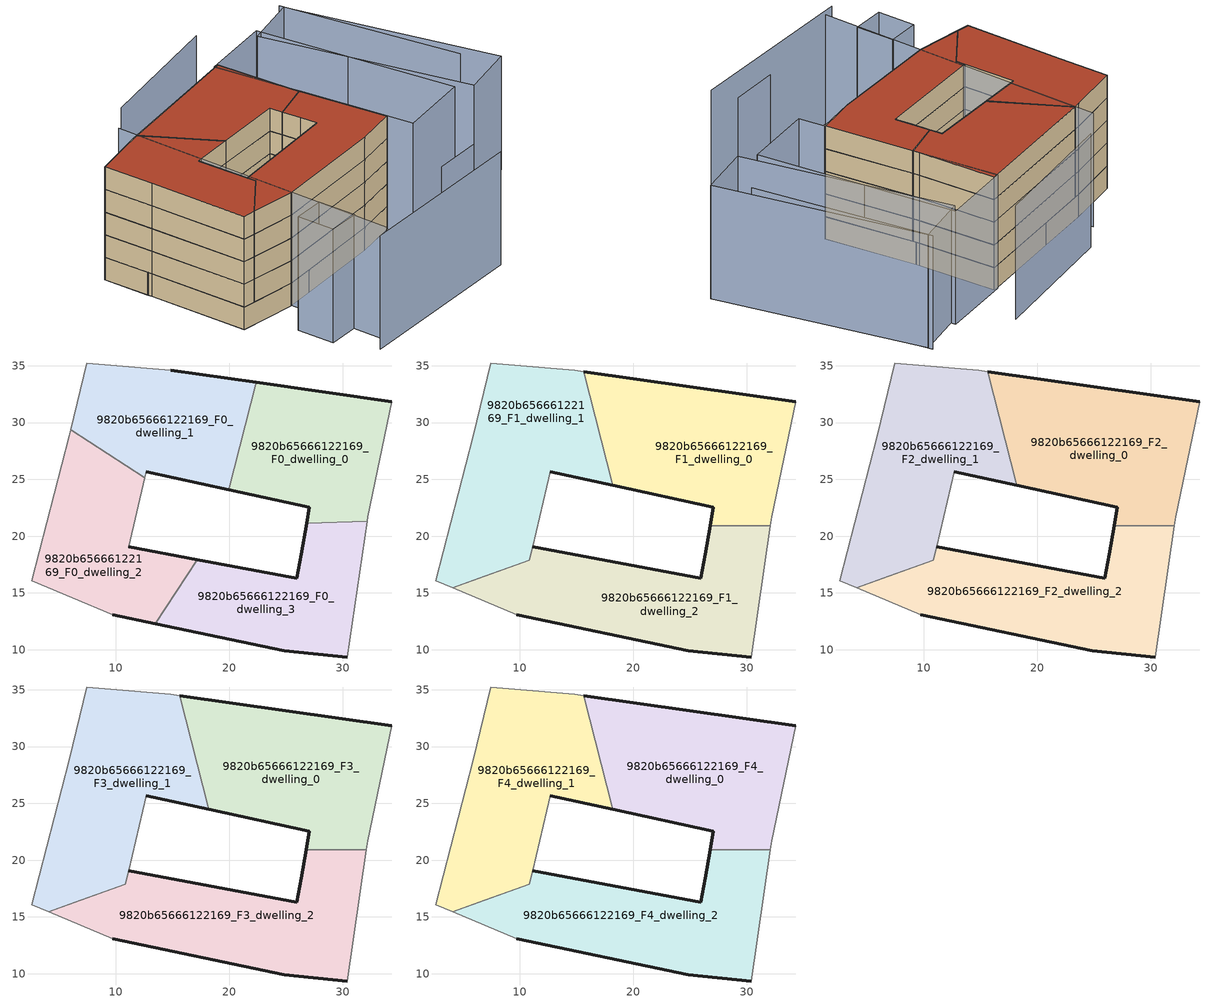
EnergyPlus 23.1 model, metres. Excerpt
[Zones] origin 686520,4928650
9820b65666122169_F0_dwelling_0
 floor ground (EU_floor_Construction): 32.12,21.31 32.18,21.72 34.3,31.85 22.37,33.53 19.94,24.1 27.05,22.54 26.8,21.14 z0
 wall outside (EU_wall_Construction): 26.8,21.14 27.05,22.54 19.94,24.1 / 22.37,33.53 34.3,31.85 z0:3
 wall adiabatic (EU_wall_Construction): 34.3,31.85 32.18,21.72 32.12,21.31 z0:3
 wall to 9820b65666122169_F0_dwelling_1 (EU_wall_Construction): 19.94,24.1 22.37,33.53 z0:3
 wall to 9820b65666122169_F0_dwelling_3 (EU_wall_Construction): 32.12,21.31 26.8,21.14 z0:3
9820b65666122169_F0_dwelling_1
 floor ground (EU_floor_Construction): 19.94,24.1 22.37,33.53 14.83,34.6 7.47,35.24 6.03,29.35 12.56,25.13 12.69,25.69 z0
 wall outside (EU_wall_Construction): 14.83,34.6 22.37,33.53 / 19.94,24.1 12.69,25.69 z0:3
 wall adiabatic (EU_wall_Construction): 12.69,25.69 12.56,25.13 / 6.03,29.35 7.47,35.24 14.83,34.6 z0:3
 wall to 9820b65666122169_F0_dwelling_2 (EU_wall_Construction): 12.56,25.13 6.02,29.35 z0:3
9820b65666122169_F0_dwelling_2
 floor ground (EU_floor_Construction): 13.48,12.29 17.18,17.93 11.13,19.07 12.56,25.13 6.03,29.35 5.89,28.82 2.6,16.08 9.72,13.08 z0
 wall outside (EU_wall_Construction): 11.13,19.07 17.18,17.93 / 13.48,12.29 9.72,13.08 z0:3
 wall adiabatic (EU_wall_Construction): 12.56,25.13 11.13,19.07 / 9.72,13.08 2.6,16.08 5.89,28.82 6.03,29.35 z0:3
 wall to 9820b65666122169_F0_dwelling_3 (EU_wall_Construction): 17.18,17.93 13.48,12.29 z0:3
9820b65666122169_F0_dwelling_3
 floor ground (EU_floor_Construction): 30.39,9.37 32.12,21.31 26.8,21.14 26.31,18.41 25.95,16.29 17.18,17.93 13.48,12.29 24.85,9.91 z0
 wall outside (EU_wall_Construction): 17.18,17.93 25.95,16.29 26.31,18.41 26.8,21.14 / 30.39,9.37 24.85,9.91 13.48,12.29 z0:3
 wall adiabatic (EU_wall_Construction): 32.12,21.31 30.39,9.37 z0:3
9820b65666122169_F1_dwelling_0
 floor to 9820b65666122169_F0_dwelling_0 (EU_floor_Construction): 32.12,21.31 32.18,21.72 34.3,31.85 22.37,33.53 19.94,24.1 27.05,22.54 26.8,21.14 z3
 floor to 9820b65666122169_F0_dwelling_1 (EU_floor_Construction): 19.94,24.1 22.37,33.53 15.63,34.48 18.2,24.48 z3
 floor to 9820b65666122169_F0_dwelling_3 (EU_floor_Construction): 32.06,20.9 32.12,21.31 26.8,21.14 26.76,20.9 z3
 wall outside (EU_wall_Construction): 26.76,20.9 27.05,22.54 18.2,24.48 / 15.63,34.48 34.3,31.85 z3:6
 wall adiabatic (EU_wall_Construction): 34.3,31.85 32.18,21.72 32.06,20.9 z3:6
 wall to 9820b65666122169_F1_dwelling_1 (EU_wall_Construction): 18.2,24.48 15.63,34.48 z3:6
 wall to 9820b65666122169_F1_dwelling_2 (EU_wall_Construction): 32.06,20.9 26.76,20.9 z3:6
9820b65666122169_F1_dwelling_1
 floor to 9820b65666122169_F0_dwelling_1 (EU_floor_Construction): 18.2,24.48 15.63,34.48 14.83,34.6 7.47,35.24 6.02,29.35 12.56,25.13 12.69,25.69 z3
 floor to 9820b65666122169_F0_dwelling_2 (EU_floor_Construction): 10.86,17.89 12.56,25.13 6.02,29.35 5.89,28.82 2.6,16.08 4.11,15.44 z3
 wall outside (EU_wall_Construction): 18.2,24.48 12.69,25.69 z3:6
 wall adiabatic (EU_wall_Construction): 6.41,16.28 4.11,15.44 2.6,16.08 5.89,28.82 7.47,35.24 14.83,34.6 15.63,34.48 / 12.69,25.69 11.13,19.07 / 10.86,17.89 6.42,16.28 z3:6; 6.41,16.28,6 6.42,16.28,3 6.41,16.28,3
 wall to 9820b65666122169_F1_dwelling_2 (EU_wall_Construction): 11.13,19.07 10.86,17.89 z3:6
9820b65666122169_F1_dwelling_2
 floor to 9820b65666122169_F0_dwelling_3 (EU_floor_Construction): 30.39,9.37 32.06,20.9 26.76,20.9 26.31,18.41 25.95,16.29 17.18,17.93 13.49,12.29 24.85,9.91 z3
 floor to 9820b65666122169_F0_dwelling_2 (EU_floor_Construction): 13.49,12.29 17.18,17.93 11.13,19.07 10.86,17.89 4.11,15.44 9.72,13.08 z3
 wall outside (EU_wall_Construction): 11.13,19.07 25.95,16.29 26.31,18.41 26.76,20.9 / 30.39,9.37 24.85,9.91 9.72,13.08 z3:6
 wall adiabatic (EU_wall_Construction): 9.72,13.08 4.11,15.44 10.86,17.89 / 32.06,20.9 30.39,9.37 z3:6
9820b65666122169_F2_dwelling_0
 floor to 9820b65666122169_F1_dwelling_0 (EU_floor_Construction): 32.06,20.9 32.18,21.72 34.3,31.85 15.63,34.48 18.2,24.48 27.05,22.54 26.76,20.9 z6
 wall outside (EU_wall_Construction): 26.76,20.9 27.05,22.54 18.2,24.48 / 15.63,34.48 34.3,31.85 z6:9
 wall adiabatic (EU_wall_Construction): 34.3,31.85 32.18,21.72 32.06,20.9 z6:9
 wall to 9820b65666122169_F2_dwelling_1 (EU_wall_Construction): 18.2,24.48 15.63,34.48 z6:9
 wall to 9820b65666122169_F2_dwelling_2 (EU_wall_Construction): 32.06,20.9 26.76,20.9 z6:9
9820b65666122169_F2_dwelling_1
 floor to 9820b65666122169_F1_dwelling_1 (EU_floor_Construction): 10.86,17.89 12.69,25.69 18.2,24.48 15.63,34.48 14.83,34.6 7.47,35.24 5.89,28.82 2.6,16.08 4.11,15.44 z6
 wall outside (EU_wall_Construction): 18.2,24.48 12.69,25.69 z6:9
 wall adiabatic (EU_wall_Construction): 6.41,16.28 4.11,15.44 2.6,16.08 5.89,28.82 7.47,35.24 14.83,34.6 15.63,34.48 / 12.69,25.69 11.13,19.07 / 10.86,17.89 6.42,16.28 z6:9; 6.41,16.28,9 6.42,16.28,6 6.41,16.28,6
 wall to 9820b65666122169_F2_dwelling_2 (EU_wall_Construction): 11.13,19.07 10.86,17.89 z6:9
9820b65666122169_F2_dwelling_2
 floor to 9820b65666122169_F1_dwelling_2 (EU_floor_Construction): 30.39,9.37 32.06,20.9 26.76,20.9 26.31,18.41 25.95,16.29 11.13,19.07 10.86,17.89 4.11,15.44 9.72,13.08 24.85,9.91 z6
 wall outside (EU_wall_Construction): 11.13,19.07 25.95,16.29 26.31,18.41 26.76,20.9 / 30.39,9.37 24.85,9.91 9.72,13.08 z6:9
 wall adiabatic (EU_wall_Construction): 9.72,13.08 4.11,15.44 10.86,17.89 / 32.06,20.9 30.39,9.37 z6:9
9820b65666122169_F3_dwelling_0
 floor to 9820b65666122169_F2_dwelling_0 (EU_floor_Construction): 32.06,20.9 32.18,21.72 34.3,31.85 15.63,34.48 18.2,24.48 27.05,22.54 26.76,20.9 z9
 wall outside (EU_wall_Construction): 26.76,20.9 27.05,22.54 18.2,24.48 / 15.63,34.48 34.3,31.85 z9:12
 wall adiabatic (EU_wall_Construction): 34.3,31.85 32.18,21.72 32.06,20.9 z9:12
 wall to 9820b65666122169_F3_dwelling_1 (EU_wall_Construction): 18.2,24.48 15.63,34.48 z9:12
 wall to 9820b65666122169_F3_dwelling_2 (EU_wall_Construction): 32.06,20.9 26.76,20.9 z9:12
9820b65666122169_F3_dwelling_1
 floor to 9820b65666122169_F2_dwelling_1 (EU_floor_Construction): 10.86,17.89 12.69,25.69 18.2,24.48 15.63,34.48 14.83,34.6 7.47,35.24 5.89,28.82 2.6,16.08 4.11,15.44 z9
 wall outside (EU_wall_Construction): 18.2,24.48 12.69,25.69 z9:12
 wall adiabatic (EU_wall_Construction): 6.41,16.28 4.11,15.44 2.6,16.08 5.89,28.82 7.47,35.24 14.83,34.6 15.63,34.48 / 12.69,25.69 11.13,19.07 / 10.86,17.89 6.42,16.28 z9:12; 6.41,16.28,12 6.42,16.28,9 6.41,16.28,9
 wall to 9820b65666122169_F3_dwelling_2 (EU_wall_Construction): 11.13,19.07 10.86,17.89 z9:12
9820b65666122169_F3_dwelling_2
 floor to 9820b65666122169_F2_dwelling_2 (EU_floor_Construction): 30.39,9.37 32.06,20.9 26.76,20.9 26.31,18.41 25.95,16.29 11.13,19.07 10.86,17.89 4.11,15.44 9.72,13.08 24.85,9.91 z9
 wall outside (EU_wall_Construction): 11.13,19.07 25.95,16.29 26.31,18.41 26.76,20.9 / 30.39,9.37 24.85,9.91 9.72,13.08 z9:12
 wall adiabatic (EU_wall_Construction): 9.72,13.08 4.11,15.44 10.86,17.89 / 32.06,20.9 30.39,9.37 z9:12
9820b65666122169_F4_dwelling_0
 floor to 9820b65666122169_F3_dwelling_0 (EU_floor_Construction): 32.06,20.9 32.18,21.72 34.3,31.85 15.63,34.48 18.2,24.48 27.05,22.54 26.76,20.9 z12
 wall outside (EU_wall_Construction): 26.76,20.9 27.05,22.54 18.2,24.48 / 15.63,34.48 34.3,31.85 z12:15
 wall adiabatic (EU_wall_Construction): 34.3,31.85 32.18,21.72 32.06,20.9 z12:15
 wall to 9820b65666122169_F4_dwelling_1 (EU_wall_Construction): 18.2,24.48 15.63,34.48 z12:15
 wall to 9820b65666122169_F4_dwelling_2 (EU_wall_Construction): 32.06,20.9 26.76,20.9 z12:15
 roof outside (EU_roof_Construction): 34.3,31.85 32.18,21.72 32.06,20.9 26.76,20.9 27.05,22.54 18.2,24.48 15.63,34.48 z15
9820b65666122169_F4_dwelling_1
 floor to 9820b65666122169_F3_dwelling_1 (EU_floor_Construction): 10.86,17.89 12.69,25.69 18.2,24.48 15.63,34.48 14.83,34.6 7.47,35.24 5.89,28.82 2.6,16.08 4.11,15.44 z12
 wall outside (EU_wall_Construction): 18.2,24.48 12.69,25.69 z12:15
 wall adiabatic (EU_wall_Construction): 6.41,16.28 4.11,15.44 2.6,16.08 5.89,28.82 7.47,35.24 14.83,34.6 15.63,34.48 / 12.69,25.69 11.13,19.07 / 10.86,17.89 6.42,16.28 z12:15; 6.41,16.28,15 6.42,16.28,12 6.41,16.28,12
 wall to 9820b65666122169_F4_dwelling_2 (EU_wall_Construction): 11.13,19.07 10.86,17.89 z12:15
 roof outside (EU_roof_Construction): 15.63,34.48 18.2,24.48 12.69,25.69 10.86,17.89 4.11,15.44 2.6,16.08 5.89,28.82 7.47,35.24 14.83,34.6 z15
9820b65666122169_F4_dwelling_2
 floor to 9820b65666122169_F3_dwelling_2 (EU_floor_Construction): 30.39,9.37 32.06,20.9 26.76,20.9 26.31,18.41 25.95,16.29 11.13,19.07 10.86,17.89 4.11,15.44 9.72,13.08 24.85,9.91 z12
 wall outside (EU_wall_Construction): 11.13,19.07 25.95,16.29 26.31,18.41 26.76,20.9 / 30.39,9.37 24.85,9.91 9.72,13.08 z12:15
 wall adiabatic (EU_wall_Construction): 9.72,13.08 4.11,15.44 10.86,17.89 / 32.06,20.9 30.39,9.37 z12:15
 roof outside (EU_roof_Construction): 32.06,20.9 30.39,9.37 24.85,9.91 9.72,13.08 4.11,15.44 10.86,17.89 11.13,19.07 25.95,16.29 26.31,18.41 26.76,20.9 z15
shading: 4.19,-0.12 27.43,-5.84 / 21.67,-0.87 27.91,-2.31 / 16.37,36.98 6.29,-0.05 / 46.87,6.83 49.56,30.28 / 39.58,36.61 20.89,38.47 / 3.59,5.42 4.79,10.28 / 4.79,10.28 8.89,9.26 / 8.89,9.26 7.68,4.41 / 7.68,4.41 3.59,5.42 / 49.54,29.67 48.08,2.22 / 48.08,2.22 40.69,2.61 / 40.69,2.61 42.15,30.06 / 42.15,30.06 49.54,29.67 / 29.9,5.95 33.67,32.03 / 33.67,32.03 43.28,30.64 / 43.28,30.64 39.5,4.56 / 39.5,4.56 29.9,5.95 z0:15
[Building]
EU S2 Campaign: North Axis=0; Terrain=City; Solar Distribution=FullExterior
[Site:Location]
Bologna: Latitude=44.5; Longitude=11.25; Time Zone=1; Elevation=37
[SizingPeriod:WeatherFileDays]
AnnualSizingPeriod: Begin Month=1; Begin Day of Month=1; End Month=12; End Day of Month=31; Day of Week for Start Day=Monday; Use Weather File Daylight Saving Period=No; Use Weather File Rain and Snow Indicators=No
[MATERIAL]
EU_InternalMass_Material: Roughness=MediumRough; Thickness=0.1; Conductivity=1; Density=1800; Specific Heat=900; Thermal Absorptance=0.9; Solar Absorptance=0.7; Visible Absorptance=0.7
[MATERIAL:NOMASS] Roughness=MediumRough; Thermal Absorptance=0.9; Solar Absorptance=0.7; Visible Absorptance=0.7
Name | Thermal Resistance
EU_wall_NoMass | 0.905828
EU_roof_NoMass | 0.37593
EU_floor_NoMass | 0.67114
[CONSTRUCTION]
EU_wall_Construction: EU_wall_NoMass
EU_roof_Construction: EU_roof_NoMass
EU_floor_Construction: EU_floor_NoMass
EU_InternalMass_Construction: EU_InternalMass_Material
[ZONE] Type=1; Multiplier=1; Ceiling Height=autocalculate; Floor Area=autocalculate; Part of Total Floor Area=Yes
Name | Volume
9820b65666122169_F0_dwelling_0 | 386.117
9820b65666122169_F1_dwelling_0 | 514.816
9820b65666122169_F2_dwelling_0; 9820b65666122169_F3_dwelling_0; 9820b65666122169_F4_dwelling_0 | 514.821
9820b65666122169_F0_dwelling_1 | 386.112
9820b65666122169_F1_dwelling_1 | 511.226
9820b65666122169_F2_dwelling_1; 9820b65666122169_F3_dwelling_1; 9820b65666122169_F4_dwelling_1 | 511.23
9820b65666122169_F0_dwelling_2 | 386.109
9820b65666122169_F1_dwelling_2 | 518.405
9820b65666122169_F2_dwelling_2; 9820b65666122169_F3_dwelling_2; 9820b65666122169_F4_dwelling_2 | 518.408
9820b65666122169_F0_dwelling_3 | 386.136
[INTERNALMASS] Construction=EU_InternalMass_Construction
Name | Zone or ZoneList | Surface Area
9820b65666122169_F0_dwelling_0_EU_InternalMass | 9820b65666122169_F0_dwelling_0 | 128.706
9820b65666122169_F0_dwelling_1_EU_InternalMass | 9820b65666122169_F0_dwelling_1 | 128.704
9820b65666122169_F0_dwelling_2_EU_InternalMass | 9820b65666122169_F0_dwelling_2 | 128.703
9820b65666122169_F0_dwelling_3_EU_InternalMass | 9820b65666122169_F0_dwelling_3 | 128.712
9820b65666122169_F1_dwelling_0_EU_InternalMass | 9820b65666122169_F1_dwelling_0 | 171.607
9820b65666122169_F1_dwelling_1_EU_InternalMass | 9820b65666122169_F1_dwelling_1 | 170.413
9820b65666122169_F1_dwelling_2_EU_InternalMass | 9820b65666122169_F1_dwelling_2 | 172.801
9820b65666122169_F2_dwelling_0_EU_InternalMass | 9820b65666122169_F2_dwelling_0 | 171.607
9820b65666122169_F2_dwelling_1_EU_InternalMass | 9820b65666122169_F2_dwelling_1 | 170.413
9820b65666122169_F2_dwelling_2_EU_InternalMass | 9820b65666122169_F2_dwelling_2 | 172.801
9820b65666122169_F3_dwelling_0_EU_InternalMass | 9820b65666122169_F3_dwelling_0 | 171.607
9820b65666122169_F3_dwelling_1_EU_InternalMass | 9820b65666122169_F3_dwelling_1 | 170.413
9820b65666122169_F3_dwelling_2_EU_InternalMass | 9820b65666122169_F3_dwelling_2 | 172.801
9820b65666122169_F4_dwelling_0_EU_InternalMass | 9820b65666122169_F4_dwelling_0 | 171.607
9820b65666122169_F4_dwelling_1_EU_InternalMass | 9820b65666122169_F4_dwelling_1 | 170.413
9820b65666122169_F4_dwelling_2_EU_InternalMass | 9820b65666122169_F4_dwelling_2 | 172.801
[OTHEREQUIPMENT] Fuel Type=Electricity; Design Level Calculation Method=Watts/Area; Power per Zone Floor Area=1; Fraction Latent=0; Fraction Radiant=0; Fraction Lost=0; Carbon Dioxide Generation Rate=0; EndUse Subcategory=EU_Step8_InternalGains
Name | Zone or ZoneList or Space or SpaceList | Schedule
EU_Step8_InternalGain_9820b65666122169_F0_dwelling_0_f000 | 9820b65666122169_F0_dwelling_0 | EU_Step8_GainSchedule_9820b65666122169_F0_dwelling_0_f000
EU_Step8_InternalGain_9820b65666122169_F0_dwelling_1_f000 | 9820b65666122169_F0_dwelling_1 | EU_Step8_GainSchedule_9820b65666122169_F0_dwelling_1_f000
EU_Step8_InternalGain_9820b65666122169_F0_dwelling_2_f000 | 9820b65666122169_F0_dwelling_2 | EU_Step8_GainSchedule_9820b65666122169_F0_dwelling_2_f000
EU_Step8_InternalGain_9820b65666122169_F0_dwelling_3_f000 | 9820b65666122169_F0_dwelling_3 | EU_Step8_GainSchedule_9820b65666122169_F0_dwelling_3_f000
EU_Step8_InternalGain_9820b65666122169_F1_dwelling_0_f000 | 9820b65666122169_F1_dwelling_0 | EU_Step8_GainSchedule_9820b65666122169_F1_dwelling_0_f000
EU_Step8_InternalGain_9820b65666122169_F1_dwelling_1_f000 | 9820b65666122169_F1_dwelling_1 | EU_Step8_GainSchedule_9820b65666122169_F1_dwelling_1_f000
EU_Step8_InternalGain_9820b65666122169_F1_dwelling_2_f000 | 9820b65666122169_F1_dwelling_2 | EU_Step8_GainSchedule_9820b65666122169_F1_dwelling_2_f000
EU_Step8_InternalGain_9820b65666122169_F2_dwelling_0_f000 | 9820b65666122169_F2_dwelling_0 | EU_Step8_GainSchedule_9820b65666122169_F2_dwelling_0_f000
EU_Step8_InternalGain_9820b65666122169_F2_dwelling_1_f000 | 9820b65666122169_F2_dwelling_1 | EU_Step8_GainSchedule_9820b65666122169_F2_dwelling_1_f000
EU_Step8_InternalGain_9820b65666122169_F2_dwelling_2_f000 | 9820b65666122169_F2_dwelling_2 | EU_Step8_GainSchedule_9820b65666122169_F2_dwelling_2_f000
EU_Step8_InternalGain_9820b65666122169_F3_dwelling_0_f000 | 9820b65666122169_F3_dwelling_0 | EU_Step8_GainSchedule_9820b65666122169_F3_dwelling_0_f000
EU_Step8_InternalGain_9820b65666122169_F3_dwelling_1_f000 | 9820b65666122169_F3_dwelling_1 | EU_Step8_GainSchedule_9820b65666122169_F3_dwelling_1_f000
EU_Step8_InternalGain_9820b65666122169_F3_dwelling_2_f000 | 9820b65666122169_F3_dwelling_2 | EU_Step8_GainSchedule_9820b65666122169_F3_dwelling_2_f000
EU_Step8_InternalGain_9820b65666122169_F4_dwelling_0_f000 | 9820b65666122169_F4_dwelling_0 | EU_Step8_GainSchedule_9820b65666122169_F4_dwelling_0_f000
EU_Step8_InternalGain_9820b65666122169_F4_dwelling_1_f000 | 9820b65666122169_F4_dwelling_1 | EU_Step8_GainSchedule_9820b65666122169_F4_dwelling_1_f000
EU_Step8_InternalGain_9820b65666122169_F4_dwelling_2_f000 | 9820b65666122169_F4_dwelling_2 | EU_Step8_GainSchedule_9820b65666122169_F4_dwelling_2_f000
[ZONEVENTILATION:DESIGNFLOWRATE] Schedule=EU_AlwaysOn; Design Flow Rate Calculation Method=AirChanges/Hour; Air Changes per Hour=0.73129; Ventilation Type=Natural; Fan Pressure Rise=0; Fan Total Efficiency=1; Constant Term Coefficient=1; Temperature Term Coefficient=0; Velocity Term Coefficient=0; Velocity Squared Term Coefficient=0; Minimum Indoor Temperature=-100; Maximum Indoor Temperature=100; Delta Temperature=-100; Minimum Outdoor Temperature=-100; Maximum Outdoor Temperature=100; Maximum Wind Speed=40
Name | Zone or ZoneList or Space or SpaceList
EU_ConstantAir_9820b65666122169_F0_dwelling_0 | 9820b65666122169_F0_dwelling_0
EU_ConstantAir_9820b65666122169_F0_dwelling_1 | 9820b65666122169_F0_dwelling_1
EU_ConstantAir_9820b65666122169_F0_dwelling_2 | 9820b65666122169_F0_dwelling_2
EU_ConstantAir_9820b65666122169_F0_dwelling_3 | 9820b65666122169_F0_dwelling_3
EU_ConstantAir_9820b65666122169_F1_dwelling_0 | 9820b65666122169_F1_dwelling_0
EU_ConstantAir_9820b65666122169_F1_dwelling_1 | 9820b65666122169_F1_dwelling_1
EU_ConstantAir_9820b65666122169_F1_dwelling_2 | 9820b65666122169_F1_dwelling_2
EU_ConstantAir_9820b65666122169_F2_dwelling_0 | 9820b65666122169_F2_dwelling_0
EU_ConstantAir_9820b65666122169_F2_dwelling_1 | 9820b65666122169_F2_dwelling_1
EU_ConstantAir_9820b65666122169_F2_dwelling_2 | 9820b65666122169_F2_dwelling_2
EU_ConstantAir_9820b65666122169_F3_dwelling_0 | 9820b65666122169_F3_dwelling_0
EU_ConstantAir_9820b65666122169_F3_dwelling_1 | 9820b65666122169_F3_dwelling_1
EU_ConstantAir_9820b65666122169_F3_dwelling_2 | 9820b65666122169_F3_dwelling_2
EU_ConstantAir_9820b65666122169_F4_dwelling_0 | 9820b65666122169_F4_dwelling_0
EU_ConstantAir_9820b65666122169_F4_dwelling_1 | 9820b65666122169_F4_dwelling_1
EU_ConstantAir_9820b65666122169_F4_dwelling_2 | 9820b65666122169_F4_dwelling_2
[HVACTEMPLATE:THERMOSTAT] Constant Heating Setpoint=20; Constant Cooling Setpoint=50
EU_HeatOnly_9820b65666122169_F0_dwelling_0; EU_HeatOnly_9820b65666122169_F0_dwelling_1; EU_HeatOnly_9820b65666122169_F0_dwelling_2; EU_HeatOnly_9820b65666122169_F0_dwelling_3; EU_HeatOnly_9820b65666122169_F1_dwelling_0; EU_HeatOnly_9820b65666122169_F1_dwelling_1; EU_HeatOnly_9820b65666122169_F1_dwelling_2; EU_HeatOnly_9820b65666122169_F2_dwelling_0; EU_HeatOnly_9820b65666122169_F2_dwelling_1; EU_HeatOnly_9820b65666122169_F2_dwelling_2; EU_HeatOnly_9820b65666122169_F3_dwelling_0; EU_HeatOnly_9820b65666122169_F3_dwelling_1; EU_HeatOnly_9820b65666122169_F3_dwelling_2; EU_HeatOnly_9820b65666122169_F4_dwelling_0; EU_HeatOnly_9820b65666122169_F4_dwelling_1; EU_HeatOnly_9820b65666122169_F4_dwelling_2
[HVACTEMPLATE:ZONE:IDEALLOADSAIRSYSTEM] System Availability Schedule=EU_AlwaysOn; Maximum Heating Supply Air Temperature=50; Minimum Cooling Supply Air Temperature=13; Maximum Heating Supply Air Humidity Ratio=0.0156; Minimum Cooling Supply Air Humidity Ratio=0.0077; Heating Limit=NoLimit; Cooling Limit=NoLimit; Heating Availability Schedule=EU_AlwaysOn; Cooling Availability Schedule=EU_CoolingOff; Dehumidification Control Type=ConstantSensibleHeatRatio; Cooling Sensible Heat Ratio=0.7; Dehumidification Setpoint=60; Humidification Control Type=None; Humidification Setpoint=30; Outdoor Air Method=None; Outdoor Air Flow Rate per Person=0.00944; Outdoor Air Flow Rate per Zone Floor Area=0; Outdoor Air Flow Rate per Zone=0; Demand Controlled Ventilation Type=None; Outdoor Air Economizer Type=NoEconomizer; Heat Recovery Type=None; Sensible Heat Recovery Effectiveness=0.7; Latent Heat Recovery Effectiveness=0.65
Name | Template Thermostat
9820b65666122169_F0_dwelling_0 | EU_HeatOnly_9820b65666122169_F0_dwelling_0
9820b65666122169_F0_dwelling_1 | EU_HeatOnly_9820b65666122169_F0_dwelling_1
9820b65666122169_F0_dwelling_2 | EU_HeatOnly_9820b65666122169_F0_dwelling_2
9820b65666122169_F0_dwelling_3 | EU_HeatOnly_9820b65666122169_F0_dwelling_3
9820b65666122169_F1_dwelling_0 | EU_HeatOnly_9820b65666122169_F1_dwelling_0
9820b65666122169_F1_dwelling_1 | EU_HeatOnly_9820b65666122169_F1_dwelling_1
9820b65666122169_F1_dwelling_2 | EU_HeatOnly_9820b65666122169_F1_dwelling_2
9820b65666122169_F2_dwelling_0 | EU_HeatOnly_9820b65666122169_F2_dwelling_0
9820b65666122169_F2_dwelling_1 | EU_HeatOnly_9820b65666122169_F2_dwelling_1
9820b65666122169_F2_dwelling_2 | EU_HeatOnly_9820b65666122169_F2_dwelling_2
9820b65666122169_F3_dwelling_0 | EU_HeatOnly_9820b65666122169_F3_dwelling_0
9820b65666122169_F3_dwelling_1 | EU_HeatOnly_9820b65666122169_F3_dwelling_1
9820b65666122169_F3_dwelling_2 | EU_HeatOnly_9820b65666122169_F3_dwelling_2
9820b65666122169_F4_dwelling_0 | EU_HeatOnly_9820b65666122169_F4_dwelling_0
9820b65666122169_F4_dwelling_1 | EU_HeatOnly_9820b65666122169_F4_dwelling_1
9820b65666122169_F4_dwelling_2 | EU_HeatOnly_9820b65666122169_F4_dwelling_2
[SIZING:ZONE] Zone Cooling Design Supply Air Temperature Input Method=SupplyAirTemperature; Zone Cooling Design Supply Air Temperature=13; Zone Heating Design Supply Air Temperature Input Method=SupplyAirTemperature; Zone Heating Design Supply Air Temperature=50; Zone Cooling Design Supply Air Humidity Ratio=0.008; Zone Heating Design Supply Air Humidity Ratio=0.008; Cooling Design Air Flow Method=DesignDay; Cooling Design Air Flow Rate=0; Cooling Minimum Air Flow per Zone Floor Area=0.000762; Cooling Minimum Air Flow=0; Cooling Minimum Air Flow Fraction=0.2; Heating Design Air Flow Method=DesignDay; Heating Design Air Flow Rate=0; Heating Maximum Air Flow per Zone Floor Area=0.002032; Heating Maximum Air Flow=0.141576; Heating Maximum Air Flow Fraction=0.3; Account for Dedicated Outdoor Air System=No; Dedicated Outdoor Air System Control Strategy=NeutralSupplyAir; Dedicated Outdoor Air Low Setpoint Temperature for Design=autosize; Dedicated Outdoor Air High Setpoint Temperature for Design=autosize; Zone Load Sizing Method=Sensible Load Only No Latent Load; Zone Latent Cooling Design Supply Air Humidity Ratio Input Method=HumidityRatioDifference; Zone Cooling Design Supply Air Humidity Ratio Difference=0.005; Zone Latent Heating Design Supply Air Humidity Ratio Input Method=HumidityRatioDifference; Zone Humidification Design Supply Air Humidity Ratio Difference=0.005
9820b65666122169_F0_dwelling_0; 9820b65666122169_F0_dwelling_1; 9820b65666122169_F0_dwelling_2; 9820b65666122169_F0_dwelling_3; 9820b65666122169_F1_dwelling_0; 9820b65666122169_F1_dwelling_1; 9820b65666122169_F1_dwelling_2; 9820b65666122169_F2_dwelling_0; 9820b65666122169_F2_dwelling_1; 9820b65666122169_F2_dwelling_2; 9820b65666122169_F3_dwelling_0; 9820b65666122169_F3_dwelling_1; 9820b65666122169_F3_dwelling_2; 9820b65666122169_F4_dwelling_0; 9820b65666122169_F4_dwelling_1; 9820b65666122169_F4_dwelling_2
[SCHEDULE:CONSTANT]
Name | Hourly Value
EU_AlwaysOn | 1
EU_CoolingOff | 0
[SCHEDULE:FILE] Column Number=1; Rows to Skip at Top=0; Number of Hours of Data=8760; Column Separator=Comma; Interpolate to Timestep=No; Minutes per Item=60; Adjust Schedule for Daylight Savings=Yes
Name | File
EU_Step8_GainSchedule_9820b65666122169_F0_dwelling_0_f000 | ../../schedules/9820b65666122169/9820b65666122169_F0_dwelling_0_f000_gain.csv
EU_Step8_GainSchedule_9820b65666122169_F0_dwelling_1_f000 | ../../schedules/9820b65666122169/9820b65666122169_F0_dwelling_1_f000_gain.csv
EU_Step8_GainSchedule_9820b65666122169_F0_dwelling_2_f000 | ../../schedules/9820b65666122169/9820b65666122169_F0_dwelling_2_f000_gain.csv
EU_Step8_GainSchedule_9820b65666122169_F0_dwelling_3_f000 | ../../schedules/9820b65666122169/9820b65666122169_F0_dwelling_3_f000_gain.csv
EU_Step8_GainSchedule_9820b65666122169_F1_dwelling_0_f000 | ../../schedules/9820b65666122169/9820b65666122169_F1_dwelling_0_f000_gain.csv
EU_Step8_GainSchedule_9820b65666122169_F1_dwelling_1_f000 | ../../schedules/9820b65666122169/9820b65666122169_F1_dwelling_1_f000_gain.csv
EU_Step8_GainSchedule_9820b65666122169_F1_dwelling_2_f000 | ../../schedules/9820b65666122169/9820b65666122169_F1_dwelling_2_f000_gain.csv
EU_Step8_GainSchedule_9820b65666122169_F2_dwelling_0_f000 | ../../schedules/9820b65666122169/9820b65666122169_F2_dwelling_0_f000_gain.csv
EU_Step8_GainSchedule_9820b65666122169_F2_dwelling_1_f000 | ../../schedules/9820b65666122169/9820b65666122169_F2_dwelling_1_f000_gain.csv
EU_Step8_GainSchedule_9820b65666122169_F2_dwelling_2_f000 | ../../schedules/9820b65666122169/9820b65666122169_F2_dwelling_2_f000_gain.csv
EU_Step8_GainSchedule_9820b65666122169_F3_dwelling_0_f000 | ../../schedules/9820b65666122169/9820b65666122169_F3_dwelling_0_f000_gain.csv
EU_Step8_GainSchedule_9820b65666122169_F3_dwelling_1_f000 | ../../schedules/9820b65666122169/9820b65666122169_F3_dwelling_1_f000_gain.csv
EU_Step8_GainSchedule_9820b65666122169_F3_dwelling_2_f000 | ../../schedules/9820b65666122169/9820b65666122169_F3_dwelling_2_f000_gain.csv
EU_Step8_GainSchedule_9820b65666122169_F4_dwelling_0_f000 | ../../schedules/9820b65666122169/9820b65666122169_F4_dwelling_0_f000_gain.csv
EU_Step8_GainSchedule_9820b65666122169_F4_dwelling_1_f000 | ../../schedules/9820b65666122169/9820b65666122169_F4_dwelling_1_f000_gain.csv
EU_Step8_GainSchedule_9820b65666122169_F4_dwelling_2_f000 | ../../schedules/9820b65666122169/9820b65666122169_F4_dwelling_2_f000_gain.csv
